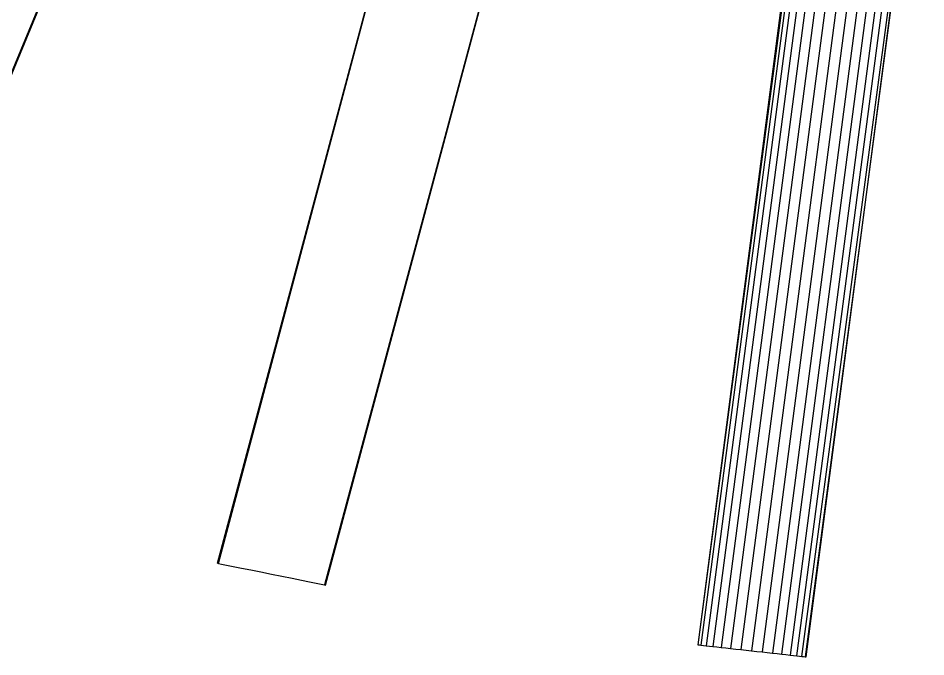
# Model space of a CAD drawing. Header units: inches. Extents: x 3324238 to 135265466, y -1036581 to 20094598.
# Drawn here: x 3354732.179 to 3354733.863, y -519093.326 to -519092.141 of the extents above; entities that cross this region are included whole.
import ezdxf

# ---------------------------------------------------------------- set-up
doc = ezdxf.new("R2010")
doc.units = ezdxf.units.IN
doc.header["$MEASUREMENT"] = 0

msp = doc.modelspace()

# ---------------------------------------------------------------- linework, layer by layer
for p, q in [((3354732.5141, -519091.4029, 0.0027), (3354731.8546, -519092.9955, 0.0027)), ((3354731.8565, -519092.996, 0.0027), (3354732.5156, -519091.4045, 0.0027)), ((3354732.549, -519093.1519, 0.0027), (3354732.9832, -519091.5305, 0.0027)), ((3354732.5509, -519093.1523, 0.0027), (3354732.9832, -519091.5305, 0.0027)), ((3354733.1929, -519091.5359, 0.0027), (3354732.7474, -519093.192, 0.0027)), ((3354732.7493, -519093.1924, 0.0027), (3354733.1929, -519091.5359, 0.0027)), ((3354733.7892, -519091.5703, 0.0027), (3354733.5595, -519093.3165, 0.0027)), ((3354733.7462, -519091.5927, 0.0027), (3354733.5199, -519093.3121, 0.0027)), ((3354733.768, -519091.5792, 0.0027), (3354733.5397, -519093.3143, 0.0027)), ((3354733.8068, -519091.5837, 0.0027), (3354733.5785, -519093.3187, 0.0027)), ((3354733.7252, -519091.605, 0.0027), (3354733.5009, -519093.31, 0.0027)), ((3354733.596, -519093.3206, 0.0027), (3354733.8229, -519091.5962, 0.0027)), ((3354733.837, -519091.6072, 0.0027), (3354733.6114, -519093.3223, 0.0027)), ((3354733.6893, -519091.6247, 0.0027), (3354733.468, -519093.3064, 0.0027)), ((3354733.7061, -519091.6155, 0.0027), (3354733.4834, -519093.3081, 0.0027)), ((3354733.624, -519093.3237, 0.0027), (3354733.8486, -519091.6163, 0.0027)), ((3354733.6333, -519093.3248, 0.0027), (3354733.8604, -519091.6255, 0.0027)), ((3354733.8631, -519091.6276, 0.0027), (3354733.6391, -519093.3254, 0.0027)), ((3354733.641, -519093.3256, 0.0027), (3354733.8631, -519091.6276, 0.0027)), ((3354733.6596, -519091.6365, 0.0027), (3354733.4403, -519093.3033, 0.0027)), ((3354733.6575, -519091.6373, 0.0027), (3354733.4403, -519093.3033, 0.0027)), ((3354733.6658, -519091.634, 0.0027), (3354733.446, -519093.3039, 0.0027)), ((3354733.6758, -519091.63, 0.0027), (3354733.4554, -519093.305, 0.0027)), ((3354732.549, -519093.1519, 0.0027), (3354732.5509, -519093.1523, 0.0027)), ((3354732.5509, -519093.1523, 0.0027), (3354732.5566, -519093.1535, 0.0027)), ((3354732.5566, -519093.1535, 0.0027), (3354732.5659, -519093.1554, 0.0027)), ((3354732.5659, -519093.1554, 0.0027), (3354732.5783, -519093.1579, 0.0027)), ((3354732.5783, -519093.1579, 0.0027), (3354732.5935, -519093.1609, 0.0027)), ((3354732.5935, -519093.1609, 0.0027), (3354732.6108, -519093.1644, 0.0027)), ((3354732.6108, -519093.1644, 0.0027), (3354732.6296, -519093.1682, 0.0027)), ((3354732.6296, -519093.1682, 0.0027), (3354732.6492, -519093.1722, 0.0027)), ((3354732.6492, -519093.1722, 0.0027), (3354732.6687, -519093.1761, 0.0027)), ((3354732.6687, -519093.1761, 0.0027), (3354732.6875, -519093.1799, 0.0027)), ((3354732.6875, -519093.1799, 0.0027), (3354732.7048, -519093.1834, 0.0027)), ((3354732.7048, -519093.1834, 0.0027), (3354732.72, -519093.1865, 0.0027)), ((3354732.72, -519093.1865, 0.0027), (3354732.7324, -519093.189, 0.0027)), ((3354732.7324, -519093.189, 0.0027), (3354732.7417, -519093.1908, 0.0027)), ((3354732.7417, -519093.1908, 0.0027), (3354732.7474, -519093.192, 0.0027)), ((3354732.7474, -519093.192, 0.0027), (3354732.7493, -519093.1924, 0.0027)), ((3354733.4403, -519093.3033, 0.0027), (3354733.4432, -519093.3036, 0.0027)), ((3354733.4432, -519093.3036, 0.0027), (3354733.446, -519093.3039, 0.0027)), ((3354733.446, -519093.3039, 0.0027), (3354733.4508, -519093.3044, 0.0027)), ((3354733.4508, -519093.3044, 0.0027), (3354733.4554, -519093.305, 0.0027)), ((3354733.4554, -519093.305, 0.0027), (3354733.4617, -519093.3057, 0.0027)), ((3354733.4617, -519093.3057, 0.0027), (3354733.468, -519093.3064, 0.0027)), ((3354733.468, -519093.3064, 0.0027), (3354733.4757, -519093.3072, 0.0027)), ((3354733.4757, -519093.3072, 0.0027), (3354733.4834, -519093.3081, 0.0027)), ((3354733.4834, -519093.3081, 0.0027), (3354733.4922, -519093.3091, 0.0027)), ((3354733.4922, -519093.3091, 0.0027), (3354733.5009, -519093.31, 0.0027)), ((3354733.5009, -519093.31, 0.0027), (3354733.5105, -519093.3111, 0.0027)), ((3354733.5105, -519093.3111, 0.0027), (3354733.5199, -519093.3121, 0.0027)), ((3354733.5199, -519093.3121, 0.0027), (3354733.5299, -519093.3132, 0.0027)), ((3354733.5299, -519093.3132, 0.0027), (3354733.5397, -519093.3143, 0.0027)), ((3354733.5397, -519093.3143, 0.0027), (3354733.5496, -519093.3154, 0.0027)), ((3354733.5496, -519093.3154, 0.0027), (3354733.5595, -519093.3165, 0.0027)), ((3354733.5595, -519093.3165, 0.0027), (3354733.569, -519093.3176, 0.0027)), ((3354733.569, -519093.3176, 0.0027), (3354733.5785, -519093.3187, 0.0027)), ((3354733.5785, -519093.3187, 0.0027), (3354733.5873, -519093.3196, 0.0027)), ((3354733.5873, -519093.3196, 0.0027), (3354733.596, -519093.3206, 0.0027)), ((3354733.596, -519093.3206, 0.0027), (3354733.6037, -519093.3215, 0.0027)), ((3354733.6037, -519093.3215, 0.0027), (3354733.6114, -519093.3223, 0.0027)), ((3354733.6114, -519093.3223, 0.0027), (3354733.6177, -519093.323, 0.0027)), ((3354733.6177, -519093.323, 0.0027), (3354733.624, -519093.3237, 0.0027)), ((3354733.624, -519093.3237, 0.0027), (3354733.6287, -519093.3242, 0.0027)), ((3354733.6287, -519093.3242, 0.0027), (3354733.6333, -519093.3248, 0.0027)), ((3354733.6333, -519093.3248, 0.0027), (3354733.6362, -519093.3251, 0.0027)), ((3354733.6362, -519093.3251, 0.0027), (3354733.6391, -519093.3254, 0.0027)), ((3354733.6391, -519093.3254, 0.0027), (3354733.641, -519093.3256, 0.0027))]:
    msp.add_line(p, q)

doc.saveas('drawing.dxf')
